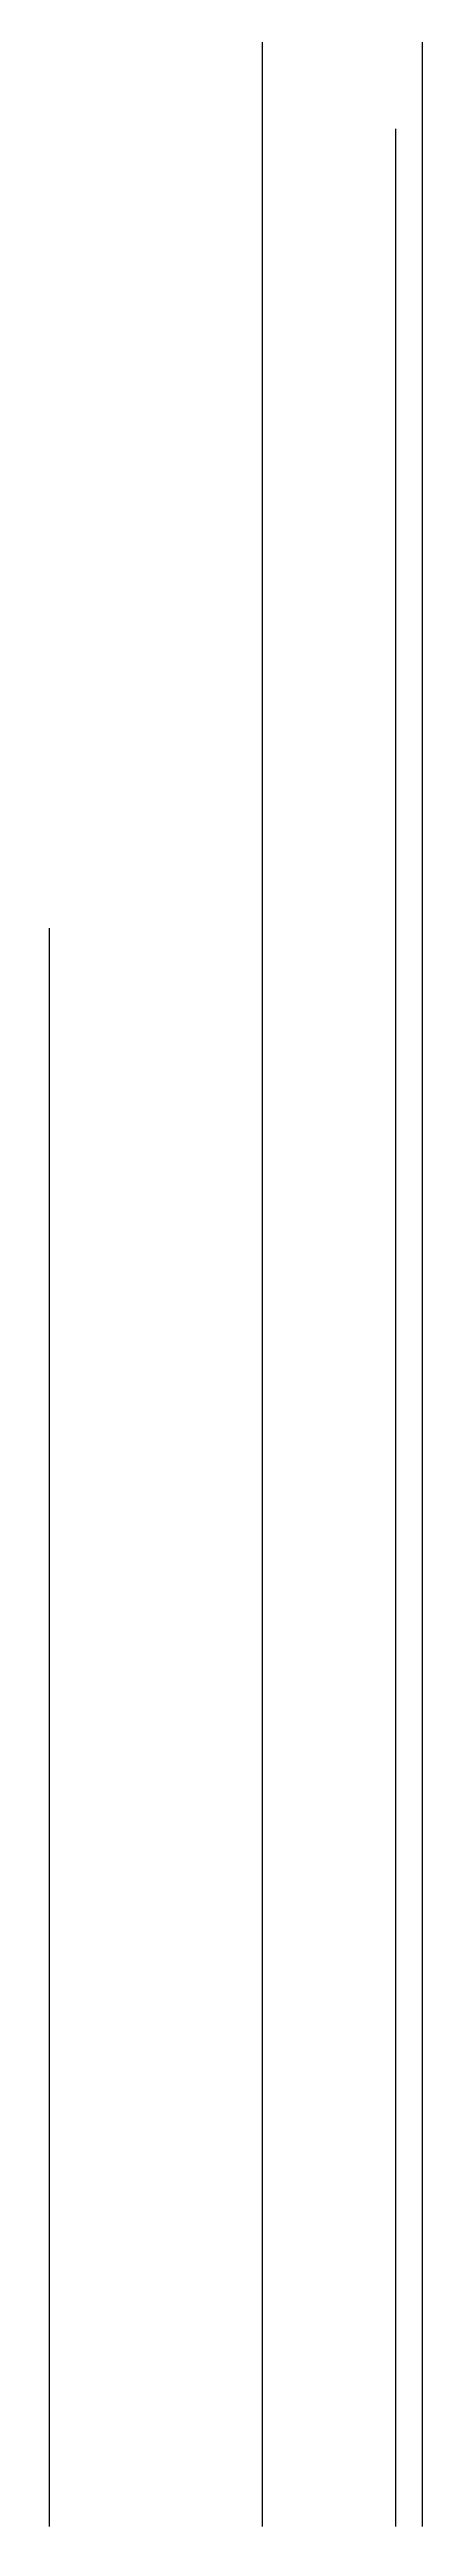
# Model space of a CAD drawing. Header units: millimetres. Extents: x -84001 to 514501, y -132001 to 315000.
# Drawn here: x -84001 to -62999, y 0 to 139470 of the extents above; entities that cross this region are included whole.
import ezdxf

# ---------------------------------------------------------------- set-up
doc = ezdxf.new("R2010")
doc.units = ezdxf.units.MM
doc.header["$LTSCALE"] = 3000
doc.layers.add('A-DIM', color=8, linetype='CONTINUOUS', lineweight=9)
doc.dimstyles.get("Standard").update_dxf_attribs({"dimtxt": 2.5, "dimasz": 2.5, "dimexe": 1.25, "dimexo": 0.625, "dimtad": 1, "dimcen": 2.5, "dimazin": 3, "dimtfac": 1, "dimtmove": 0, "dimatfit": 3})

# ---------------------------------------------------------------- blocks, each defined once
blk = doc.blocks.new('_CLOSEDFILLED')
at = {"color": 0, "linetype": 'BYBLOCK'}
blk.add_solid([(-1, 0), (0, 0), (-1, 0)], dxfattribs=at)
blk = doc.blocks.new('*D1')
for p, q in [((-84000, 90000), (-84000, 90000)), ((-84000, 45001.5), (-84000, 89999.75)), ((-84000, 0.25), (-84000, 44998.5)), ((-84000, 0), (-84000, 0))]:
    blk.add_line(p, q)
at = {"layer": 'Defpoints'}
for p in [(-84000, 90000), (-84000, 0), (-84000, 0)]:
    blk.add_point(p, dxfattribs=at)
at = {"layer": 'A-DIM', "xscale": 0.25, "yscale": 0.25}
for p, rotation in [((-84000, 90000), 90), ((-84000, 0), 270)]:
    blk.add_blockref('_CLOSEDFILLED', p, dxfattribs=dict(at, rotation=rotation))
at = {"layer": 'A-DIM', "insert": (-84000, 45000), "char_height": 1, "attachment_point": 5, "rotation": 90}
blk.add_mtext('600', dxfattribs=at)
blk = doc.blocks.new('*D4')
for p, q in [((-64500, 135000), (-64500, 135000)), ((-64500, 67501.5), (-64500, 134999.75)), ((-64500, 0.25), (-64500, 67498.5)), ((-64500, 0), (-64500, 0))]:
    blk.add_line(p, q)
at = {"layer": 'Defpoints'}
for p in [(-64500, 135000), (-64500, 0), (-64500, 0)]:
    blk.add_point(p, dxfattribs=at)
at = {"layer": 'A-DIM', "xscale": 0.25, "yscale": 0.25}
for p, rotation in [((-64500, 135000), 90), ((-64500, 0), 270)]:
    blk.add_blockref('_CLOSEDFILLED', p, dxfattribs=dict(at, rotation=rotation))
at = {"layer": 'A-DIM', "insert": (-64500, 67500), "char_height": 1, "attachment_point": 5, "rotation": 90}
blk.add_mtext('900', dxfattribs=at)
blk = doc.blocks.new('*D9')
for p, q in [((-72000, 270000), (-72000, 270000)), ((-72000, 135002), (-72000, 269999.75)), ((-72000, 0.25), (-72000, 134998)), ((-72000, 0), (-72000, 0))]:
    blk.add_line(p, q)
at = {"layer": 'Defpoints'}
for p in [(-72000, 270000), (-72000, 0), (-72000, 0)]:
    blk.add_point(p, dxfattribs=at)
at = {"layer": 'A-DIM', "xscale": 0.25, "yscale": 0.25}
for p, rotation in [((-72000, 270000), 90), ((-72000, 0), 270)]:
    blk.add_blockref('_CLOSEDFILLED', p, dxfattribs=dict(at, rotation=rotation))
at = {"layer": 'A-DIM', "insert": (-72000, 135000), "char_height": 1, "attachment_point": 5, "rotation": 90}
blk.add_mtext('1800', dxfattribs=at)
blk = doc.blocks.new('*D12')
for p, q in [((-63000, 315000), (-63000, 315000)), ((-63000, 157502), (-63000, 314999.75)), ((-63000, 0.25), (-63000, 157498)), ((-63000, 0), (-63000, 0))]:
    blk.add_line(p, q)
at = {"layer": 'Defpoints'}
for p in [(-63000, 315000), (-63000, 0), (-63000, 0)]:
    blk.add_point(p, dxfattribs=at)
at = {"layer": 'A-DIM', "xscale": 0.25, "yscale": 0.25}
for p, rotation in [((-63000, 315000), 90), ((-63000, 0), 270)]:
    blk.add_blockref('_CLOSEDFILLED', p, dxfattribs=dict(at, rotation=rotation))
at = {"layer": 'A-DIM', "insert": (-63000, 157500), "char_height": 1, "attachment_point": 5, "rotation": 90}
blk.add_mtext('2100', dxfattribs=at)

msp = doc.modelspace()

# ---------------------------------------------------------------- dimensions: what is measured, and where the dimension line sits
at = {"layer": 'A-DIM'}
for base, p1, p2, text, picture, middle in [((-63000, 0), (-63000, 0), (-63000, 315000), '2100', '*D12', (-63000, 157500)), ((-72000, 0), (-72000, 0), (-72000, 270000), '1800', '*D9', (-72000, 135000)), ((-64500, 0), (-64500, 0), (-64500, 135000), '900', '*D4', (-64500, 67500)), ((-84000, 0), (-84000, 0), (-84000, 90000), '600', '*D1', (-84000, 45000))]:
    dim = msp.add_linear_dim(base=base, p1=p1, p2=p2, angle=90, text=text, dimstyle='Standard', dxfattribs=at)
    dim.commit()
    dim.dimension.update_dxf_attribs({"geometry": picture, "text_midpoint": middle})

doc.saveas('drawing.dxf')
